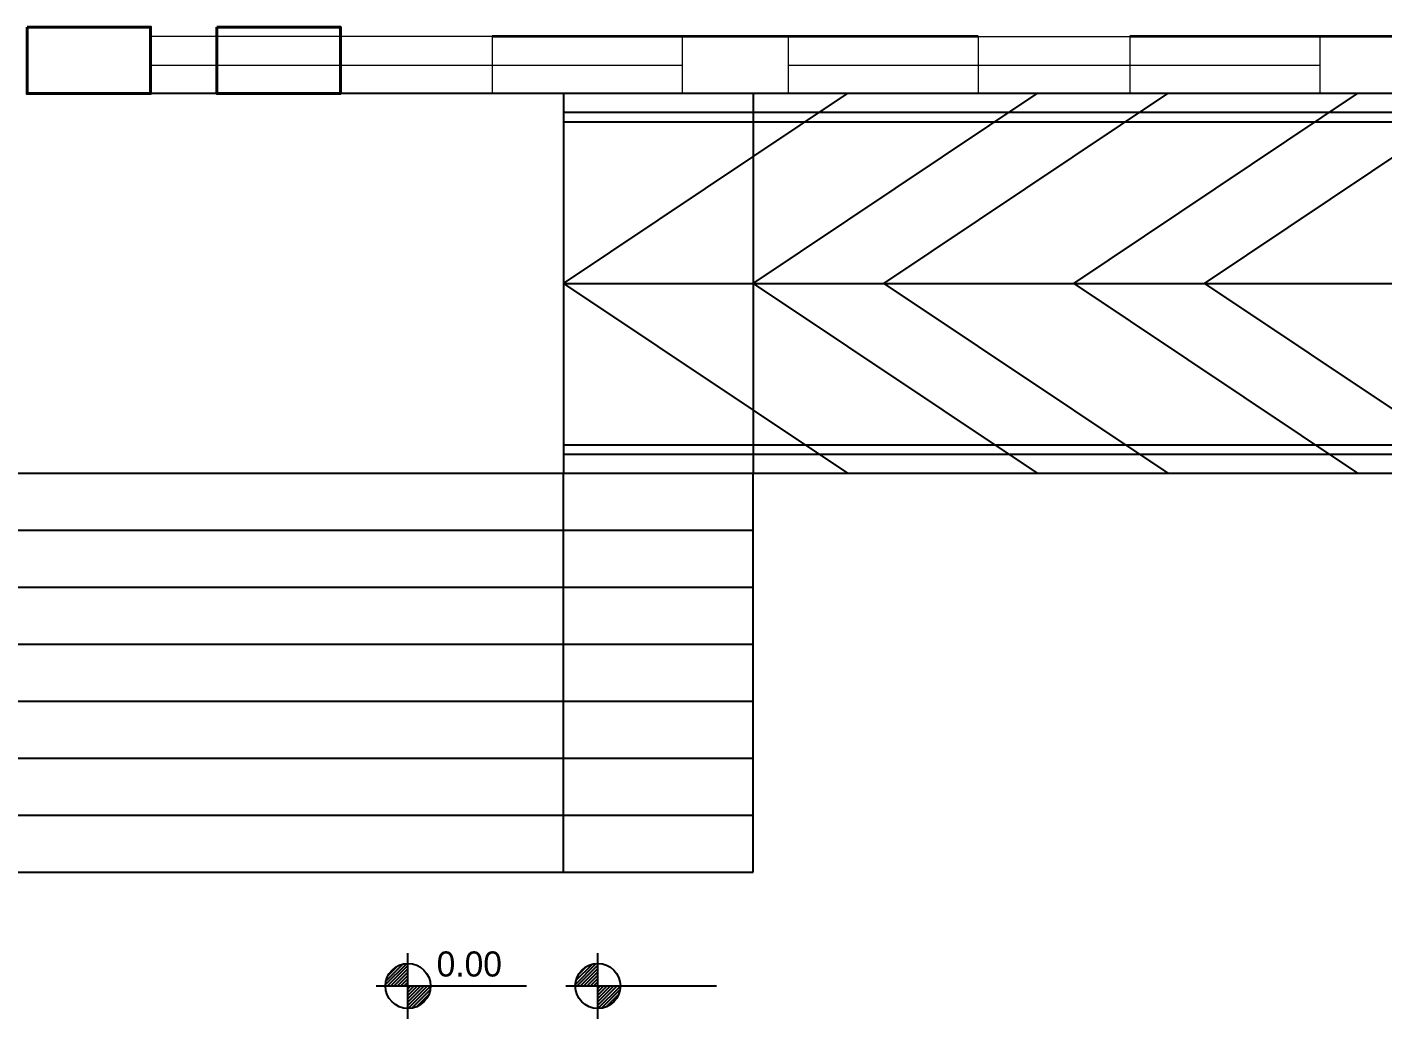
# Model space of a CAD drawing. Header units: inches. Extents: x 5 to 136470, y 9 to 138066.
# Drawn here: x 86997 to 94139, y 115962 to 121186 of the extents above; entities that cross this region are included whole.
import ezdxf

# ---------------------------------------------------------------- set-up
doc = ezdxf.new("R2010")
doc.units = ezdxf.units.IN
doc.header["$MEASUREMENT"] = 0
for name, color, linetype, lineweight in [('1', 7, 'Continuous', 35), ('A_COL', 250, 'Continuous', 40), ('SILL', 251, 'Continuous', 18), ('TWOWHEELER', 250, 'Continuous', 9), ('WINDOW', 252, 'Continuous', 15)]:
    doc.layers.add(name, color=color, linetype=linetype, lineweight=lineweight)
doc.styles.add('ROMANS', font='', dxfattribs={"width": 0.8})
doc.styles.get('ROMANS').set_extended_font_data('VNI-Avo')

# ---------------------------------------------------------------- blocks, each defined once
blk = doc.blocks.new('A$C7b2e77e3')
at = {"linetype": 'ByBlock'}
h = blk.add_hatch(dxfattribs=at)
h.set_pattern_fill('ANSI31', color=0, scale=99.129689, style=0)
h.set_pattern_definition([(45, (11826.831, -4286.73), (-8.7619094, 8.7619094), [])])
h.paths.add_polyline_path([(29299.9, 8419.8), (29181.2, 8419.8), (29181.2, 8301.2, 0.414214)])
h.paths.add_polyline_path([(29181.2, 8538.5, 0.414214), (29062.6, 8419.8), (29181.2, 8419.8)])
for p, q in [((40000, 13120), (27175, 13120)), ((40000, 13119.9), (30000, 13119.9)), ((30000, 13119.9), (30000, 11119.9)), ((30000, 12119.9), (31495.5, 13119.9)), ((31688.1, 12119.9), (33183.6, 13119.9)), ((33376.2, 12119.9), (34871.7, 13119.9)), ((39986.9, 13019.9), (30000, 13019.9)), ((39980.4, 12969.9), (30000, 12969.9)), ((30000, 12119.9), (39721.5, 12119.9)), ((30000, 12119.9), (31495.5, 11120)), ((31688.1, 12119.9), (33183.6, 11120)), ((33376.2, 12119.9), (34871.7, 11120)), ((21500, 11120), (30000, 11119.9)), ((30000, 9019.9), (30000, 11119.9)), ((21500, 10820), (30000, 10819.9)), ((21500, 10520), (30000, 10519.9)), ((21500, 10220), (30000, 10219.9)), ((21500, 9920), (30000, 9919.9)), ((21500, 9620), (30000, 9619.9)), ((21500, 9320), (30000, 9319.9)), ((21500, 9020), (30000, 9019.9))]:
    blk.add_line(p, q)
at = {"color": 0, "linetype": 'ByBlock'}
for p, q in [((29181.2, 8246.3), (29181.2, 8593.3)), ((29013.1, 8419.8), (29806.1, 8419.8))]:
    blk.add_line(p, q, dxfattribs=at)
for points in [[(30000, 11269.9), (32990.9, 11270), (39758.2, 11270), (43390, 10303.9)], [(30000, 11219.9), (32990.9, 11220), (39751.6, 11220), (43377.2, 10255.6)], [(30000, 11119.9), (32990.9, 11120), (39738.6, 11120)]]:
    blk.add_lwpolyline(points)
blk.add_circle((29181.2, 8419.8), 118.6, dxfattribs=at)
at = {"layer": '1'}
for p, q in [((31183.9, 13420), (29625, 13420)), ((34675, 13420), (32983.9, 13420)), ((27500, 13120), (27175, 13120)), ((27500, 13120), (27800, 13120))]:
    blk.add_line(p, q, dxfattribs=at)
at = {"layer": 'A_COL'}
blk.add_lwpolyline([(27175, 13470), (27175, 13120), (27825, 13120), (27825, 13470)], close=True, dxfattribs=at)
at = {"layer": 'SILL'}
for p, q in [((29625, 13420), (27825, 13420)), ((31183.9, 13420), (32983.9, 13420)), ((29625, 13120), (27800, 13120))]:
    blk.add_line(p, q, dxfattribs=at)
at = {"layer": 'TWOWHEELER'}
blk.add_arc((29264.3, 3303.5), 10500, 69.21163, 69.21172, dxfattribs=at)
at = {"layer": 'WINDOW'}
for p, q in [((27825, 13420), (27825, 13120)), ((29625, 13420), (29625, 13120)), ((31183.9, 13420), (31183.9, 13119.9)), ((32983.9, 13420), (32983.9, 13120)), ((27825, 13270), (29625, 13270)), ((31183.9, 13270), (32983.9, 13270))]:
    blk.add_line(p, q, dxfattribs=at)
at = {"color": 0, "linetype": 'ByBlock', "style": 'ROMANS'}
for tag, p in [('+1200', (24241.2, 16553.9)), ('+00', (29332.1, 8469.4))]:
    blk.add_attdef(tag, p, '', height=132.2, dxfattribs=at)

msp = doc.modelspace()

# ---------------------------------------------------------------- block references
ref = msp.add_blockref('A$C7b2e77e3', (59822, 107716.1))
ref.add_attrib('+00', '0.00', (89154.1, 116185.5), dxfattribs={"color": 0, "linetype": 'ByBlock', "height": 132.17, "style": 'ROMANS'})
msp.add_blockref('A$C7b2e77e3', (60822, 107716.1))

doc.saveas('drawing.dxf')
